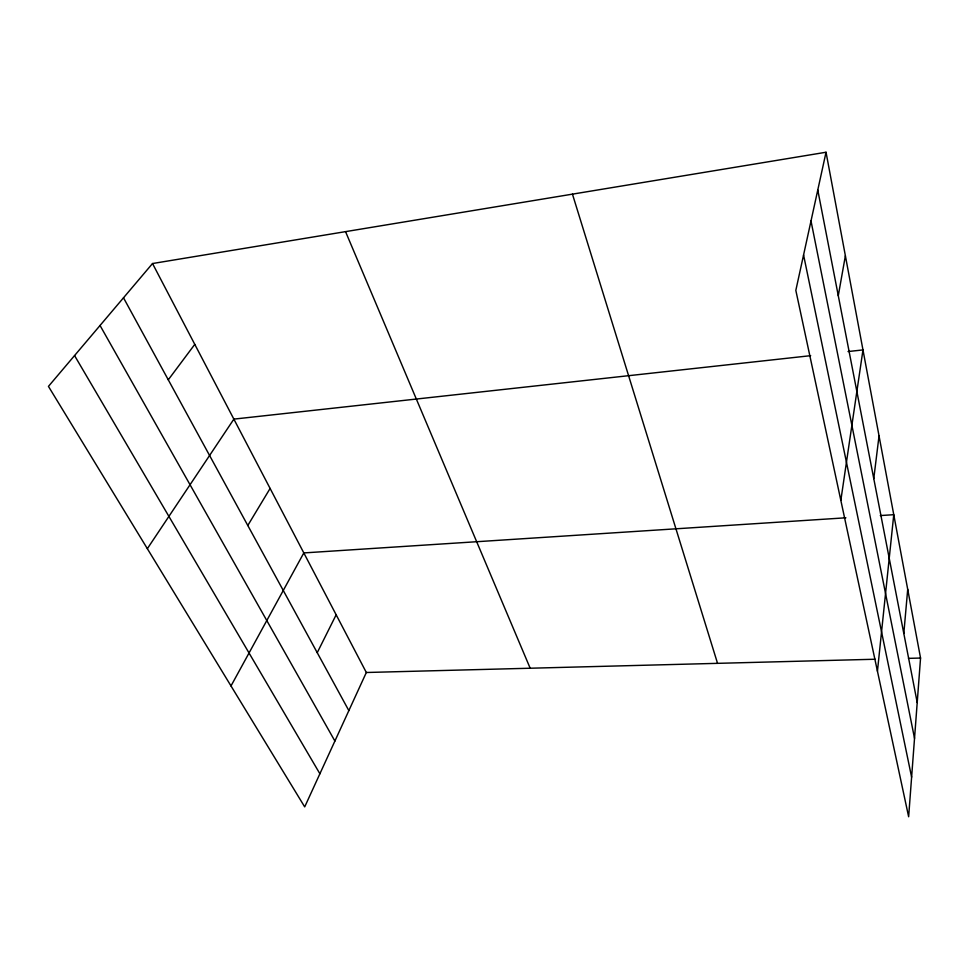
<?xml version="1.0" encoding="UTF-8"?>
<svg xmlns="http://www.w3.org/2000/svg" width="969" height="969" viewBox="0 0 969 969"><rect width="100%" height="100%" fill="white"/><g stroke="black" fill="none" stroke-linecap="round" stroke-linejoin="round"><path stroke-width="1.45" d="M826.036 152.242L920.55 658.048L908.643 816.758L795.828 290.361L826.036 152.242L152.521 263.532L48.45 386.389L304.702 806.898L366.33 672.498L152.521 263.532M903.811 633.46L907.711 589.322M877.442 671.202L893.769 514.696L880.3 515.569M873.772 478.601L879.04 435.88M840.838 500.379L862.979 349.918L848.032 351.553M838.282 295.702L845.38 255.78M317.238 652.682L336.158 614.794M230.997 685.955L303.818 552.924L845.889 517.797M247.798 525.489L270.109 488.449M147.349 548.672L233.868 419.117L810.678 355.671M168.279 379.812L194.781 344.37M366.33 672.498L875.189 659.235M908.45 658.363L920.55 658.048M74.552 355.562L319.891 773.771M100.037 325.487L334.899 741.055M123.499 297.786L348.852 710.616M345.545 231.639L530.176 668.235M572.449 194.139L717.544 663.341M803.567 254.992L911.611 777.15M811.005 220.944L914.53 738.366M817.775 189.997L917.207 702.525"/></g></svg>
